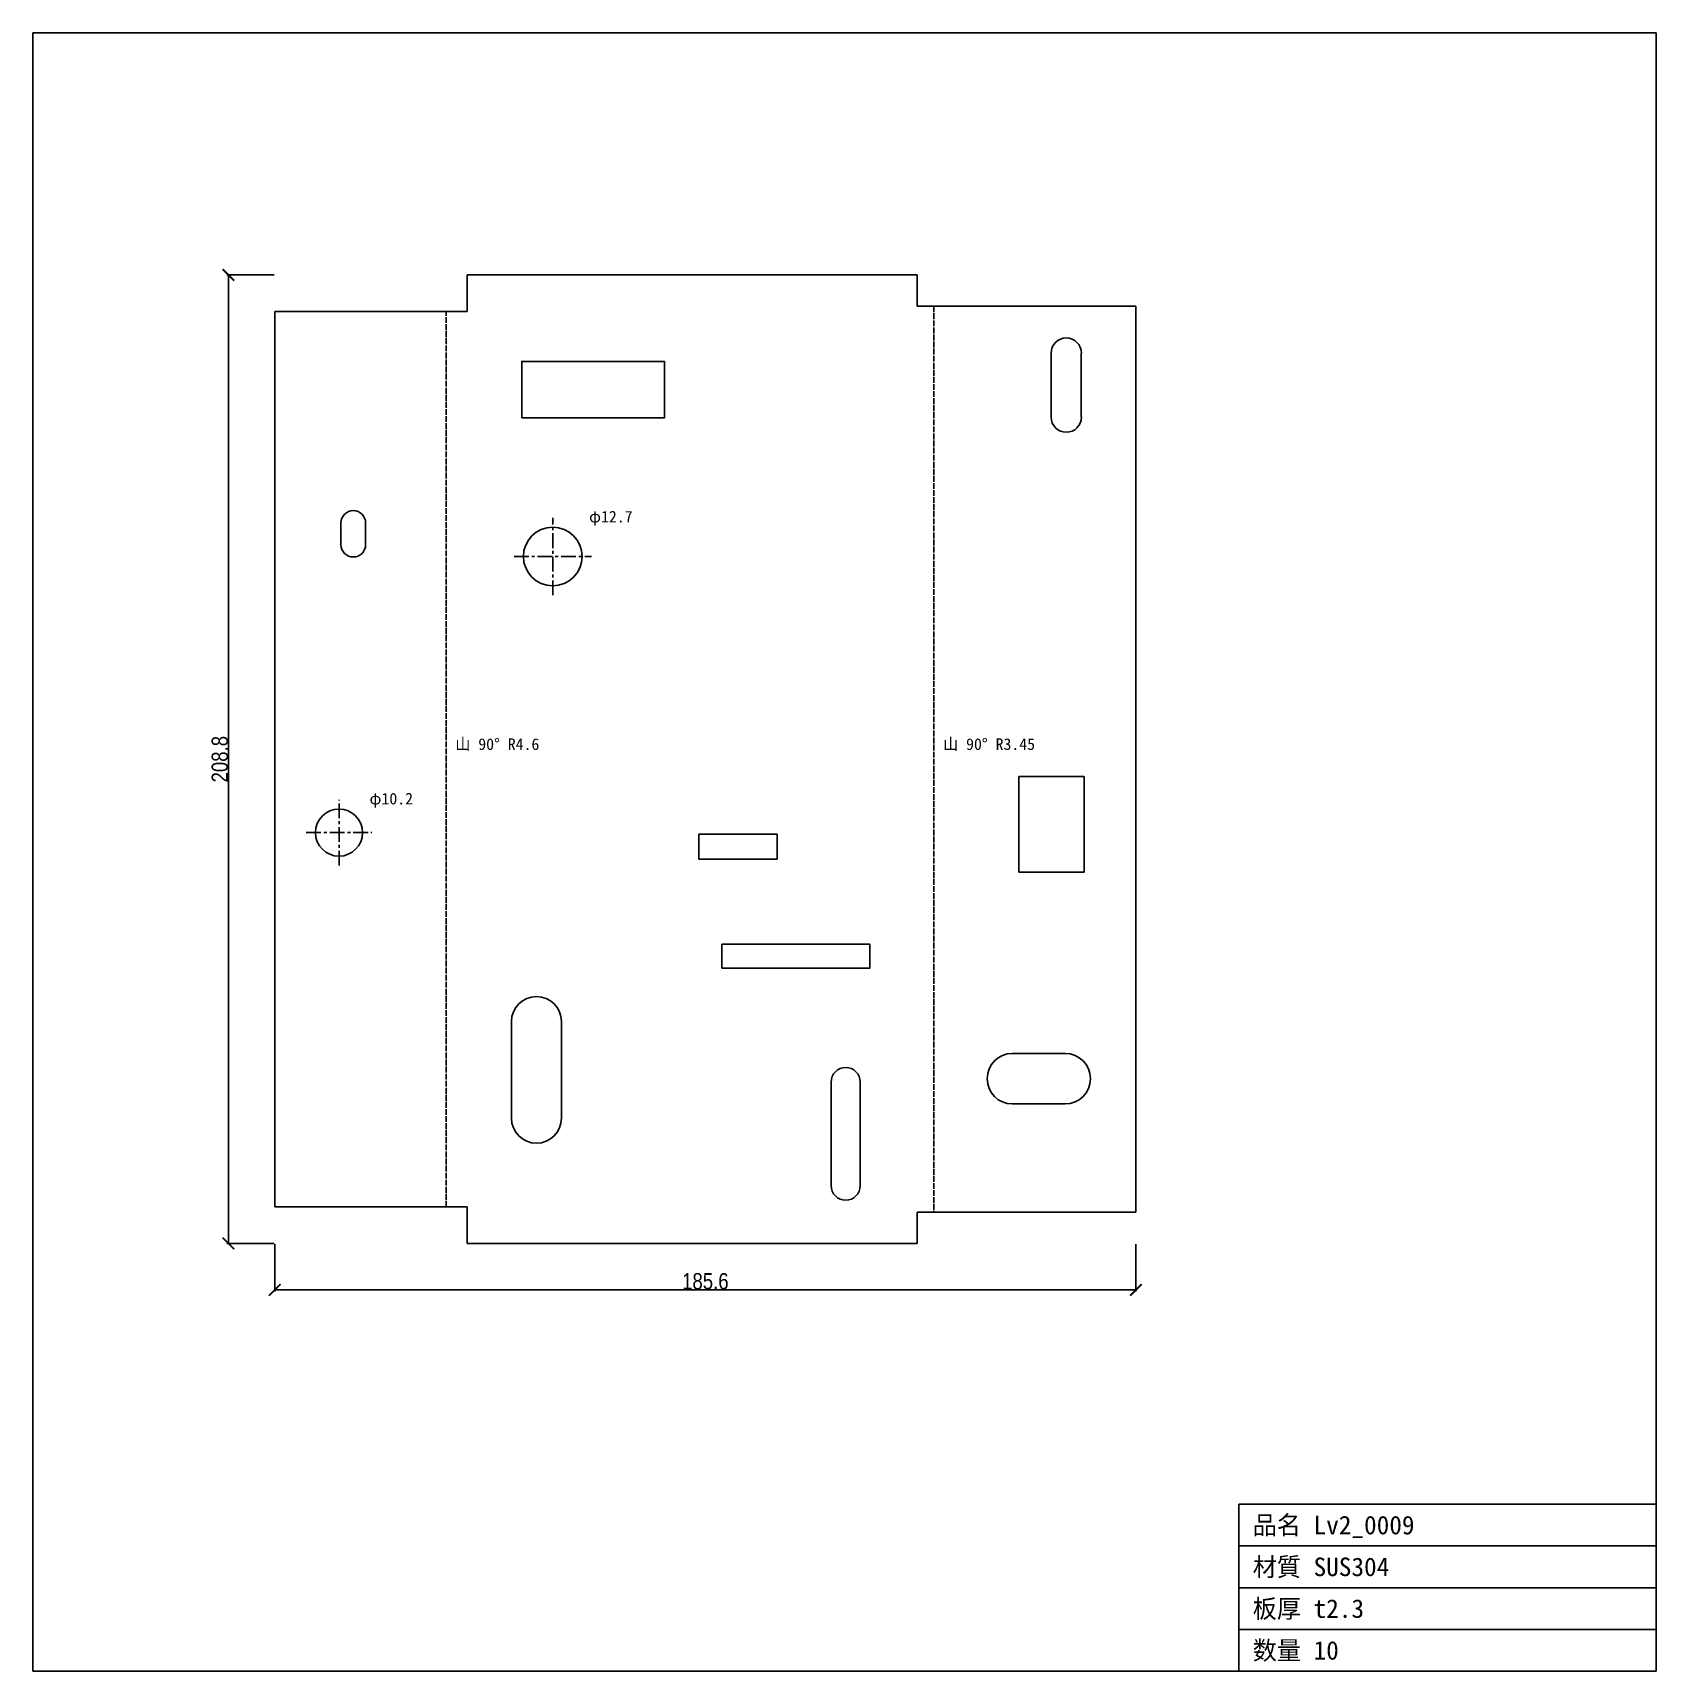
# Model space of a CAD drawing. Header units: millimetres. Extents: x -94 to 256, y -92 to 261.
import ezdxf

# ---------------------------------------------------------------- set-up
doc = ezdxf.new("R2010")
doc.units = ezdxf.units.MM
doc.linetypes.add('CENTER', pattern=[5.08, 3.175, -0.635, 0.635, -0.635])
doc.linetypes.add('DASHED', pattern=[1.524, 1.27, -0.254])
for name, color, linetype in [('1', 7, 'Continuous'), ('12', 7, 'Continuous'), ('14', 7, 'Continuous'), ('16', 7, 'Continuous'), ('17', 7, 'Continuous'), ('8', 7, 'Continuous')]:
    doc.layers.add(name, color=color, linetype=linetype)
doc.styles.add('OpenSansCondensed-Light', font='OpenSansCondensed-Light.ttf')
doc.dimstyles.new('EZDXF', dxfattribs={"dimtxt": 0.25, "dimasz": 0.175, "dimexe": 0.375, "dimexo": 0.125, "dimgap": 0.1, "dimtad": 1, "dimlfac": 100, "dimzin": 12, "dimdsep": 46, "dimtxsty": 'OpenSansCondensed-Light', "dimblk": 'ARCHTICK', "dimcen": 2.5, "dimazin": 3, "dimtfac": 0.5, "dimtmove": 2, "dimatfit": 3})

# ---------------------------------------------------------------- blocks, each defined once
blk = doc.blocks.new('HOLE_D10_15')
blk.add_circle((0, 0), 5.08)
blk = doc.blocks.new('HOLE_D12_67')
blk.add_circle((0, 0), 6.33)
blk = doc.blocks.new('_ARCHTICK')
at = {"color": 0, "linetype": 'BYBLOCK', "const_width": 0.15}
blk.add_lwpolyline([(-0.5, -0.5), (0.5, 0.5)], dxfattribs=at)

msp = doc.modelspace()

# ---------------------------------------------------------------- linework, layer by layer
at = {"layer": '1', "color": 7, "linetype": 'CONTINUOUS'}
for p, q in [((97.04, 208.76), (0, 208.76)), ((0, 208.76), (0, 205.37)), ((97.04, 207.16), (97.04, 208.76)), ((0, 205.37), (0, 204.8)), ((97.04, 203.67), (97.04, 207.16)), ((0, 204.8), (0, 200.86)), ((97.04, 203.37), (97.04, 203.67)), ((97.04, 202.01), (97.04, 203.37)), ((108.83, 202.01), (97.04, 202.01)), ((114.57, 202.01), (108.83, 202.01)), ((121, 202.01), (114.57, 202.01)), ((144.21, 202.01), (121, 202.01)), ((144.21, 6.75), (144.21, 202.01)), ((-41.44, 200.86), (-41.44, 160.01)), ((-33.05, 200.86), (-41.44, 200.86)), ((-41.44, 200.86), (0, 200.86)), ((-25.28, 200.86), (-33.06, 200.86)), ((-16.38, 200.86), (-25.28, 200.86)), ((0, 200.86), (-16.38, 200.86)), ((125.93, 178.1), (125.93, 191.91)), ((132.44, 191.91), (132.44, 178.1)), ((-41.44, 160.01), (-41.44, 135.47)), ((-41.44, 135.47), (-41.44, 49.91)), ((118.98, 100.64), (133.04, 100.64)), ((118.98, 80.02), (118.98, 100.64)), ((133.05, 100.64), (133.05, 80.02)), ((49.97, 82.82), (49.97, 88.19)), ((49.97, 88.19), (49.97, 82.82)), ((49.97, 88.19), (54.95, 88.19)), ((54.95, 88.19), (66.86, 88.19)), ((66.86, 88.19), (66.86, 82.82)), ((66.86, 82.82), (49.97, 82.82)), ((133.05, 80.02), (118.98, 80.02)), ((-41.44, 49.91), (-41.44, 7.9)), ((9.57, 27.01), (9.57, 47.83)), ((20.37, 47.83), (20.37, 38.02)), ((20.37, 38.02), (20.37, 36.87)), ((20.37, 36.87), (20.37, 27.01)), ((78.5, 12.48), (78.5, 34.8)), ((84.78, 34.8), (84.79, 12.48)), ((-41.44, 7.9), (0, 7.9)), ((0, 7.9), (0, 0)), ((97.04, 0), (97.04, 6.75)), ((97.04, 6.75), (121.13, 6.75)), ((144.21, 6.75), (97.04, 6.75)), ((121.13, 6.75), (130.87, 6.75)), ((130.87, 6.75), (144.21, 6.75)), ((0, 0), (97.04, 0)), ((97.04, 0), (0, 0))]:
    msp.add_line(p, q, dxfattribs=at)
for points in [[(11.79, 177.93), (11.79, 190.1), (42.55, 190.1), (42.55, 177.93)], [(54.94, 59.35), (54.94, 64.5), (86.85, 64.5), (86.85, 59.35)]]:
    msp.add_lwpolyline(points, close=True, dxfattribs=at)
for points in [[(-27.17, 150.62), (-27.17, 155.31, -1), (-21.86, 155.31), (-21.86, 150.62, -1)], [(117.59, 40.96), (128.97, 40.96, -1), (128.97, 30.07), (117.59, 30.07, -1)]]:
    msp.add_lwpolyline(points, format="xyb", close=True, dxfattribs=at)
for centre, radius, start, end in [((129.19, 191.91), 3.26, 0, 180), ((129.19, 178.1), 3.26, 180, 0), ((14.97, 47.83), 5.4, 0, 180), ((81.64, 34.8), 3.14, 0, 180), ((14.97, 27.01), 5.4, 180, 0), ((81.64, 12.48), 3.14, 180, 0)]:
    msp.add_arc(centre, radius, start, end, dxfattribs=at)
at = {"layer": '14', "color": 7, "linetype": 'CONTINUOUS'}
for p, q in [((256.4, 260.95), (-93.63, 260.95)), ((-93.63, 260.95), (-93.63, -92.19)), ((256.4, -92.19), (256.4, 260.95)), ((166.4, -92.19), (166.4, -56.19)), ((166.4, -56.19), (256.4, -56.19)), ((166.4, -65.19), (256.4, -65.19)), ((166.4, -74.19), (256.4, -74.19)), ((166.4, -83.19), (256.4, -83.19)), ((-93.63, -92.19), (256.4, -92.19))]:
    msp.add_line(p, q, dxfattribs=at)
at = {"layer": '16', "color": 3, "linetype": 'DASHED'}
for p, q in [((100.65, 202.01), (100.65, 6.75)), ((-4.52, 7.9), (-4.52, 200.86))]:
    msp.add_line(p, q, dxfattribs=at)
at = {"layer": '8', "color": 1, "linetype": 'CENTER'}
for p, q in [((18.48, 139.74), (18.48, 156.41)), ((10.14, 148.08), (26.81, 148.08)), ((-27.6, 81.48), (-27.6, 95.63)), ((-34.68, 88.56), (-20.53, 88.56))]:
    msp.add_line(p, q, dxfattribs=at)

# ---------------------------------------------------------------- block references
at = {"layer": '1', "color": 7, "linetype": 'CONTINUOUS'}
for name, p in [('HOLE_D12_67', (18.48, 148.08)), ('HOLE_D10_15', (-27.6, 88.56))]:
    msp.add_blockref(name, p, dxfattribs=at)

# ---------------------------------------------------------------- texts
at = {"layer": '17', "color": 2}
for s, height, p in [('φ12.7', 2.5, (26.31, 155.41)), ('山 90° R4.6', 2.5, (-2.52, 106.38)), ('山 90° R3.45', 2.5, (102.65, 106.38)), ('φ10.2', 2.5, (-21.03, 94.63)), ('品名 Lv2_0009', 4, (169.4, -62.69)), ('材質 SUS304', 4, (169.4, -71.69)), ('板厚 t2.3', 4, (169.4, -80.69)), ('数量 10', 4, (169.4, -89.69))]:
    msp.add_text(s, height=height, dxfattribs=at).set_placement(p)

# ---------------------------------------------------------------- dimensions: what is measured, and where the dimension line sits
at = {"layer": '12', "color": 8}
msp.add_linear_dim(base=(-51.44, 0), p1=(-41.44, 0), p2=(-41.44, 208.76), angle=90, dimstyle='EZDXF', override={"dimtxt": 3.5, "dimasz": 2.5, "dimdec": 1, "dimlfac": 1}, dxfattribs=at).render()
msp.add_linear_dim(base=(-41.4377, -10), p1=(-41.4377, 0), p2=(144.2101, 0), dimstyle='EZDXF', override={"dimtxt": 3.5, "dimasz": 2.5, "dimdec": 1, "dimlfac": 1}, dxfattribs=at).render()

doc.saveas('drawing.dxf')
